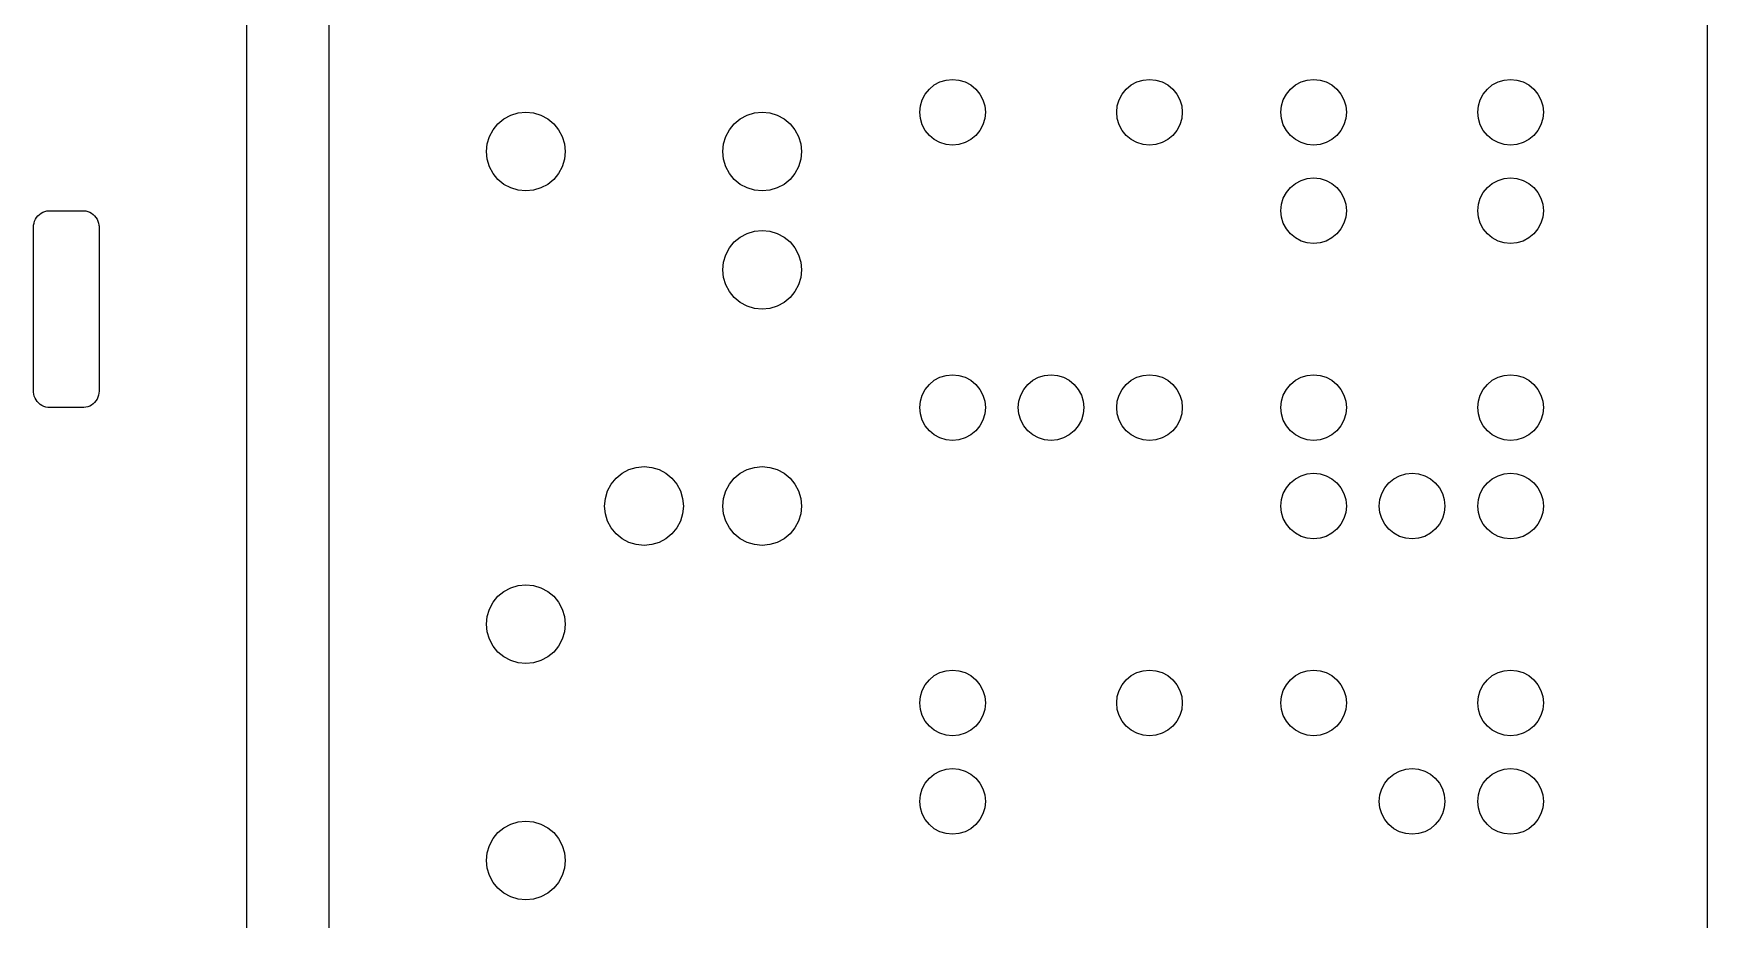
# Model space of a CAD drawing. Header units: metres. Extents: x 10 to 214, y -112 to 112.
# Drawn here: x 163 to 214, y -55.6 to -28.6 of the extents above; entities that cross this region are included whole.
import ezdxf

# ---------------------------------------------------------------- set-up
doc = ezdxf.new("R2010")
doc.units = ezdxf.units.M

msp = doc.modelspace()

# ---------------------------------------------------------------- linework, layer by layer
for p, q in [((169.5, -106), (169.5, 106)), ((172, 106), (172, -106)), ((214, -106), (214, 106)), ((190.444, -30.1685), (190.617, -30.0761)), ((190.617, -30.0761), (190.805, -30.0192)), ((190.805, -30.0192), (191, -30)), ((191, -30), (191.195, -30.0192)), ((191.195, -30.0192), (191.383, -30.0761)), ((191.383, -30.0761), (191.556, -30.1685)), ((196.444, -30.1685), (196.617, -30.0761)), ((196.617, -30.0761), (196.805, -30.0192)), ((196.805, -30.0192), (197, -30)), ((197, -30), (197.195, -30.0192)), ((197.195, -30.0192), (197.383, -30.0761)), ((197.383, -30.0761), (197.556, -30.1685)), ((201.444, -30.1685), (201.617, -30.0761)), ((201.617, -30.0761), (201.805, -30.0192)), ((201.805, -30.0192), (202, -30)), ((202, -30), (202.195, -30.0192)), ((202.195, -30.0192), (202.383, -30.0761)), ((202.383, -30.0761), (202.556, -30.1685)), ((207.444, -30.1685), (207.617, -30.0761)), ((207.617, -30.0761), (207.805, -30.0192)), ((207.805, -30.0192), (208, -30)), ((208, -30), (208.195, -30.0192)), ((208.195, -30.0192), (208.383, -30.0761)), ((208.383, -30.0761), (208.556, -30.1685)), ((190.076, -30.6173), (190.169, -30.4444)), ((190.169, -30.4444), (190.293, -30.2929)), ((190.293, -30.2929), (190.444, -30.1685)), ((191.556, -30.1685), (191.707, -30.2929)), ((191.707, -30.2929), (191.831, -30.4444)), ((191.831, -30.4444), (191.924, -30.6173)), ((196.076, -30.6173), (196.169, -30.4444)), ((196.169, -30.4444), (196.293, -30.2929)), ((196.293, -30.2929), (196.444, -30.1685)), ((197.556, -30.1685), (197.707, -30.2929)), ((197.707, -30.2929), (197.831, -30.4444)), ((197.831, -30.4444), (197.924, -30.6173)), ((201.076, -30.6173), (201.169, -30.4444)), ((201.169, -30.4444), (201.293, -30.2929)), ((201.293, -30.2929), (201.444, -30.1685)), ((202.556, -30.1685), (202.707, -30.2929)), ((202.707, -30.2929), (202.831, -30.4444)), ((202.831, -30.4444), (202.924, -30.6173)), ((207.076, -30.6173), (207.169, -30.4444)), ((207.169, -30.4444), (207.293, -30.2929)), ((207.293, -30.2929), (207.444, -30.1685)), ((208.556, -30.1685), (208.707, -30.2929)), ((208.707, -30.2929), (208.831, -30.4444)), ((208.831, -30.4444), (208.924, -30.6173)), ((177.333, -31.2022), (177.541, -31.0913)), ((177.541, -31.0913), (177.766, -31.0231)), ((177.766, -31.0231), (178, -31)), ((178, -31), (178.234, -31.0231)), ((178.234, -31.0231), (178.459, -31.0913)), ((178.459, -31.0913), (178.667, -31.2022)), ((184.533, -31.2022), (184.741, -31.0913)), ((184.741, -31.0913), (184.966, -31.0231)), ((184.966, -31.0231), (185.2, -31)), ((185.2, -31), (185.434, -31.0231)), ((185.434, -31.0231), (185.659, -31.0913)), ((185.659, -31.0913), (185.867, -31.2022)), ((190, -31), (190.019, -30.8049)), ((190.019, -31.1951), (190, -31)), ((190.019, -30.8049), (190.076, -30.6173)), ((191.924, -30.6173), (191.981, -30.8049)), ((191.981, -30.8049), (192, -31)), ((192, -31), (191.981, -31.1951)), ((196, -31), (196.019, -30.8049)), ((196.019, -31.1951), (196, -31)), ((196.019, -30.8049), (196.076, -30.6173)), ((197.924, -30.6173), (197.981, -30.8049)), ((197.981, -30.8049), (198, -31)), ((198, -31), (197.981, -31.1951)), ((201, -31), (201.019, -30.8049)), ((201.019, -31.1951), (201, -31)), ((201.019, -30.8049), (201.076, -30.6173)), ((202.924, -30.6173), (202.981, -30.8049)), ((202.981, -30.8049), (203, -31)), ((203, -31), (202.981, -31.1951)), ((207, -31), (207.019, -30.8049)), ((207.019, -31.1951), (207, -31)), ((207.019, -30.8049), (207.076, -30.6173)), ((208.924, -30.6173), (208.981, -30.8049)), ((208.981, -30.8049), (209, -31)), ((209, -31), (208.981, -31.1951)), ((176.891, -31.7408), (177.002, -31.5333)), ((177.002, -31.5333), (177.151, -31.3515)), ((177.151, -31.3515), (177.333, -31.2022)), ((178.667, -31.2022), (178.848, -31.3515)), ((178.848, -31.3515), (178.998, -31.5333)), ((178.998, -31.5333), (179.109, -31.7408)), ((184.091, -31.7408), (184.202, -31.5333)), ((184.202, -31.5333), (184.351, -31.3515)), ((184.351, -31.3515), (184.533, -31.2022)), ((185.867, -31.2022), (186.049, -31.3515)), ((186.049, -31.3515), (186.198, -31.5333)), ((186.198, -31.5333), (186.309, -31.7408)), ((190.076, -31.3827), (190.019, -31.1951)), ((190.169, -31.5556), (190.076, -31.3827)), ((190.293, -31.7071), (190.169, -31.5556)), ((191.831, -31.5556), (191.707, -31.7071)), ((191.924, -31.3827), (191.831, -31.5556)), ((191.981, -31.1951), (191.924, -31.3827)), ((196.076, -31.3827), (196.019, -31.1951)), ((196.169, -31.5556), (196.076, -31.3827)), ((196.293, -31.7071), (196.169, -31.5556)), ((197.831, -31.5556), (197.707, -31.7071)), ((197.924, -31.3827), (197.831, -31.5556)), ((197.981, -31.1951), (197.924, -31.3827)), ((201.076, -31.3827), (201.019, -31.1951)), ((201.169, -31.5556), (201.076, -31.3827)), ((201.293, -31.7071), (201.169, -31.5556)), ((202.831, -31.5556), (202.707, -31.7071)), ((202.924, -31.3827), (202.831, -31.5556)), ((202.981, -31.1951), (202.924, -31.3827)), ((207.076, -31.3827), (207.019, -31.1951)), ((207.169, -31.5556), (207.076, -31.3827)), ((207.293, -31.7071), (207.169, -31.5556)), ((208.831, -31.5556), (208.707, -31.7071)), ((208.924, -31.3827), (208.831, -31.5556)), ((208.981, -31.1951), (208.924, -31.3827)), ((176.8, -32.2), (176.823, -31.9659)), ((176.823, -31.9659), (176.891, -31.7408)), ((179.109, -31.7408), (179.177, -31.9659)), ((179.177, -31.9659), (179.2, -32.2)), ((184, -32.2), (184.023, -31.9659)), ((184.023, -31.9659), (184.091, -31.7408)), ((186.309, -31.7408), (186.377, -31.9659)), ((186.377, -31.9659), (186.4, -32.2)), ((190.444, -31.8315), (190.293, -31.7071)), ((190.617, -31.9239), (190.444, -31.8315)), ((190.805, -31.9808), (190.617, -31.9239)), ((191, -32), (190.805, -31.9808)), ((191.195, -31.9808), (191, -32)), ((191.383, -31.9239), (191.195, -31.9808)), ((191.556, -31.8315), (191.383, -31.9239)), ((191.707, -31.7071), (191.556, -31.8315)), ((196.444, -31.8315), (196.293, -31.7071)), ((196.617, -31.9239), (196.444, -31.8315)), ((196.805, -31.9808), (196.617, -31.9239)), ((197, -32), (196.805, -31.9808)), ((197.195, -31.9808), (197, -32)), ((197.383, -31.9239), (197.195, -31.9808)), ((197.556, -31.8315), (197.383, -31.9239)), ((197.707, -31.7071), (197.556, -31.8315)), ((201.444, -31.8315), (201.293, -31.7071)), ((201.617, -31.9239), (201.444, -31.8315)), ((201.805, -31.9808), (201.617, -31.9239)), ((202, -32), (201.805, -31.9808)), ((202.195, -31.9808), (202, -32)), ((202.383, -31.9239), (202.195, -31.9808)), ((202.556, -31.8315), (202.383, -31.9239)), ((202.707, -31.7071), (202.556, -31.8315)), ((207.444, -31.8315), (207.293, -31.7071)), ((207.617, -31.9239), (207.444, -31.8315)), ((207.805, -31.9808), (207.617, -31.9239)), ((208, -32), (207.805, -31.9808)), ((208.195, -31.9808), (208, -32)), ((208.383, -31.9239), (208.195, -31.9808)), ((208.556, -31.8315), (208.383, -31.9239)), ((208.707, -31.7071), (208.556, -31.8315)), ((176.823, -32.4341), (176.8, -32.2)), ((176.891, -32.6592), (176.823, -32.4341)), ((179.177, -32.4341), (179.109, -32.6592)), ((179.2, -32.2), (179.177, -32.4341)), ((184.023, -32.4341), (184, -32.2)), ((184.091, -32.6592), (184.023, -32.4341)), ((186.377, -32.4341), (186.309, -32.6592)), ((186.4, -32.2), (186.377, -32.4341)), ((177.002, -32.8667), (176.891, -32.6592)), ((177.151, -33.0485), (177.002, -32.8667)), ((177.333, -33.1978), (177.151, -33.0485)), ((178.848, -33.0485), (178.667, -33.1978)), ((178.998, -32.8667), (178.848, -33.0485)), ((179.109, -32.6592), (178.998, -32.8667)), ((184.202, -32.8667), (184.091, -32.6592)), ((184.351, -33.0485), (184.202, -32.8667)), ((184.533, -33.1978), (184.351, -33.0485)), ((186.049, -33.0485), (185.867, -33.1978)), ((186.198, -32.8667), (186.049, -33.0485)), ((186.309, -32.6592), (186.198, -32.8667)), ((201.444, -33.1685), (201.617, -33.0761)), ((201.617, -33.0761), (201.805, -33.0192)), ((201.805, -33.0192), (202, -33)), ((202, -33), (202.195, -33.0192)), ((202.195, -33.0192), (202.383, -33.0761)), ((202.383, -33.0761), (202.556, -33.1685)), ((207.444, -33.1685), (207.617, -33.0761)), ((207.617, -33.0761), (207.805, -33.0192)), ((207.805, -33.0192), (208, -33)), ((208, -33), (208.195, -33.0192)), ((208.195, -33.0192), (208.383, -33.0761)), ((208.383, -33.0761), (208.556, -33.1685)), ((177.541, -33.3086), (177.333, -33.1978)), ((177.766, -33.3769), (177.541, -33.3086)), ((178, -33.4), (177.766, -33.3769)), ((178.234, -33.3769), (178, -33.4)), ((178.459, -33.3086), (178.234, -33.3769)), ((178.667, -33.1978), (178.459, -33.3086)), ((184.741, -33.3086), (184.533, -33.1978)), ((184.966, -33.3769), (184.741, -33.3086)), ((185.2, -33.4), (184.966, -33.3769)), ((185.434, -33.3769), (185.2, -33.4)), ((185.659, -33.3086), (185.434, -33.3769)), ((185.867, -33.1978), (185.659, -33.3086)), ((201.019, -33.8049), (201.076, -33.6173)), ((201.076, -33.6173), (201.169, -33.4444)), ((201.169, -33.4444), (201.293, -33.2929)), ((201.293, -33.2929), (201.444, -33.1685)), ((202.556, -33.1685), (202.707, -33.2929)), ((202.707, -33.2929), (202.831, -33.4444)), ((202.831, -33.4444), (202.924, -33.6173)), ((202.924, -33.6173), (202.981, -33.8049)), ((207.019, -33.8049), (207.076, -33.6173)), ((207.076, -33.6173), (207.169, -33.4444)), ((207.169, -33.4444), (207.293, -33.2929)), ((207.293, -33.2929), (207.444, -33.1685)), ((208.556, -33.1685), (208.707, -33.2929)), ((208.707, -33.2929), (208.831, -33.4444)), ((208.831, -33.4444), (208.924, -33.6173)), ((208.924, -33.6173), (208.981, -33.8049)), ((163.096, -34.2061), (163.136, -34.1577)), ((163.136, -34.1577), (163.181, -34.1147)), ((163.181, -34.1147), (163.232, -34.0779)), ((163.232, -34.0779), (163.287, -34.0476)), ((163.287, -34.0476), (163.346, -34.0245)), ((163.346, -34.0245), (163.406, -34.0089)), ((163.406, -34.0089), (163.469, -34.001)), ((163.469, -34.001), (164.531, -34.001)), ((164.531, -34.001), (164.594, -34.0089)), ((164.594, -34.0089), (164.654, -34.0245)), ((164.654, -34.0245), (164.713, -34.0476)), ((164.713, -34.0476), (164.768, -34.0779)), ((164.768, -34.0779), (164.819, -34.1147)), ((164.819, -34.1147), (164.864, -34.1577)), ((164.864, -34.1577), (164.904, -34.2061)), ((201, -34), (201.019, -33.8049)), ((201.019, -34.1951), (201, -34)), ((202.981, -33.8049), (203, -34)), ((203, -34), (202.981, -34.1951)), ((207, -34), (207.019, -33.8049)), ((207.019, -34.1951), (207, -34)), ((208.981, -33.8049), (209, -34)), ((209, -34), (208.981, -34.1951)), ((163, -34.5), (163.004, -34.4373)), ((163.001, -39.5314), (163, -34.5)), ((163.004, -34.4373), (163.016, -34.3757)), ((163.016, -34.3757), (163.035, -34.3159)), ((163.035, -34.3159), (163.062, -34.2591)), ((163.062, -34.2591), (163.096, -34.2061)), ((164.904, -34.2061), (164.938, -34.2591)), ((164.938, -34.2591), (164.965, -34.3159)), ((164.965, -34.3159), (164.984, -34.3757)), ((164.984, -34.3757), (164.996, -34.4373)), ((164.996, -34.4373), (164.999, -34.4686)), ((164.999, -34.4686), (165, -39.5)), ((184.741, -34.6913), (184.966, -34.623)), ((184.966, -34.623), (185.2, -34.6)), ((185.2, -34.6), (185.434, -34.623)), ((185.434, -34.623), (185.659, -34.6913)), ((201.076, -34.3827), (201.019, -34.1951)), ((201.169, -34.5556), (201.076, -34.3827)), ((201.293, -34.7071), (201.169, -34.5556)), ((202.831, -34.5556), (202.707, -34.7071)), ((202.924, -34.3827), (202.831, -34.5556)), ((202.981, -34.1951), (202.924, -34.3827)), ((207.076, -34.3827), (207.019, -34.1951)), ((207.169, -34.5556), (207.076, -34.3827)), ((207.293, -34.7071), (207.169, -34.5556)), ((208.831, -34.5556), (208.707, -34.7071)), ((208.924, -34.3827), (208.831, -34.5556)), ((208.981, -34.1951), (208.924, -34.3827)), ((184.091, -35.3408), (184.202, -35.1333)), ((184.202, -35.1333), (184.351, -34.9515)), ((184.351, -34.9515), (184.533, -34.8022)), ((184.533, -34.8022), (184.741, -34.6913)), ((185.659, -34.6913), (185.867, -34.8022)), ((185.867, -34.8022), (186.049, -34.9515)), ((186.049, -34.9515), (186.198, -35.1333)), ((186.198, -35.1333), (186.309, -35.3408)), ((201.444, -34.8315), (201.293, -34.7071)), ((201.617, -34.9239), (201.444, -34.8315)), ((201.805, -34.9808), (201.617, -34.9239)), ((202, -35), (201.805, -34.9808)), ((202.195, -34.9808), (202, -35)), ((202.383, -34.9239), (202.195, -34.9808)), ((202.556, -34.8315), (202.383, -34.9239)), ((202.707, -34.7071), (202.556, -34.8315)), ((207.444, -34.8315), (207.293, -34.7071)), ((207.617, -34.9239), (207.444, -34.8315)), ((207.805, -34.9808), (207.617, -34.9239)), ((208, -35), (207.805, -34.9808)), ((208.195, -34.9808), (208, -35)), ((208.383, -34.9239), (208.195, -34.9808)), ((208.556, -34.8315), (208.383, -34.9239)), ((208.707, -34.7071), (208.556, -34.8315)), ((184, -35.8), (184.023, -35.5659)), ((184.023, -35.5659), (184.091, -35.3408)), ((186.309, -35.3408), (186.377, -35.5659)), ((186.377, -35.5659), (186.4, -35.8)), ((184.023, -36.0341), (184, -35.8)), ((184.091, -36.2592), (184.023, -36.0341)), ((186.377, -36.0341), (186.309, -36.2592)), ((186.4, -35.8), (186.377, -36.0341)), ((184.202, -36.4667), (184.091, -36.2592)), ((184.351, -36.6485), (184.202, -36.4667)), ((184.533, -36.7978), (184.351, -36.6485)), ((186.049, -36.6485), (185.867, -36.7978)), ((186.198, -36.4667), (186.049, -36.6485)), ((186.309, -36.2592), (186.198, -36.4667)), ((184.741, -36.9086), (184.533, -36.7978)), ((184.966, -36.9769), (184.741, -36.9086)), ((185.2, -37), (184.966, -36.9769)), ((185.434, -36.9769), (185.2, -37)), ((185.659, -36.9086), (185.434, -36.9769)), ((185.867, -36.7978), (185.659, -36.9086)), ((190.293, -39.2929), (190.444, -39.1685)), ((190.444, -39.1685), (190.617, -39.0761)), ((190.617, -39.0761), (190.805, -39.0192)), ((190.805, -39.0192), (191, -39)), ((191, -39), (191.195, -39.0192)), ((191.195, -39.0192), (191.383, -39.0761)), ((191.383, -39.0761), (191.556, -39.1685)), ((191.556, -39.1685), (191.707, -39.2929)), ((193.293, -39.2929), (193.444, -39.1685)), ((193.444, -39.1685), (193.617, -39.0761)), ((193.617, -39.0761), (193.805, -39.0192)), ((193.805, -39.0192), (194, -39)), ((194, -39), (194.195, -39.0192)), ((194.195, -39.0192), (194.383, -39.0761)), ((194.383, -39.0761), (194.556, -39.1685)), ((194.556, -39.1685), (194.707, -39.2929)), ((196.293, -39.2929), (196.444, -39.1685)), ((196.444, -39.1685), (196.617, -39.0761)), ((196.617, -39.0761), (196.805, -39.0192)), ((196.805, -39.0192), (197, -39)), ((197, -39), (197.195, -39.0192)), ((197.195, -39.0192), (197.383, -39.0761)), ((197.383, -39.0761), (197.556, -39.1685)), ((197.556, -39.1685), (197.707, -39.2929)), ((201.293, -39.2929), (201.444, -39.1685)), ((201.444, -39.1685), (201.617, -39.0761)), ((201.617, -39.0761), (201.805, -39.0192)), ((201.805, -39.0192), (202, -39)), ((202, -39), (202.195, -39.0192)), ((202.195, -39.0192), (202.383, -39.0761)), ((202.383, -39.0761), (202.556, -39.1685)), ((202.556, -39.1685), (202.707, -39.2929)), ((207.293, -39.2929), (207.444, -39.1685)), ((207.444, -39.1685), (207.617, -39.0761)), ((207.617, -39.0761), (207.805, -39.0192)), ((207.805, -39.0192), (208, -39)), ((208, -39), (208.195, -39.0192)), ((208.195, -39.0192), (208.383, -39.0761)), ((208.383, -39.0761), (208.556, -39.1685)), ((208.556, -39.1685), (208.707, -39.2929)), ((163.009, -39.5937), (163.001, -39.5314)), ((163.024, -39.6545), (163.009, -39.5937)), ((163.048, -39.7129), (163.024, -39.6545)), ((163.078, -39.7679), (163.048, -39.7129)), ((163.115, -39.8187), (163.078, -39.7679)), ((164.938, -39.7409), (164.904, -39.7939)), ((164.965, -39.6841), (164.938, -39.7409)), ((164.984, -39.6243), (164.965, -39.6841)), ((164.996, -39.5627), (164.984, -39.6243)), ((165, -39.5), (164.996, -39.5627)), ((190.019, -39.8049), (190.076, -39.6173)), ((190.076, -39.6173), (190.169, -39.4444)), ((190.169, -39.4444), (190.293, -39.2929)), ((191.707, -39.2929), (191.831, -39.4444)), ((191.831, -39.4444), (191.924, -39.6173)), ((191.924, -39.6173), (191.981, -39.8049)), ((193.019, -39.8049), (193.076, -39.6173)), ((193.076, -39.6173), (193.169, -39.4444)), ((193.169, -39.4444), (193.293, -39.2929)), ((194.707, -39.2929), (194.831, -39.4444)), ((194.831, -39.4444), (194.924, -39.6173)), ((194.924, -39.6173), (194.981, -39.8049)), ((196.019, -39.8049), (196.076, -39.6173)), ((196.076, -39.6173), (196.169, -39.4444)), ((196.169, -39.4444), (196.293, -39.2929)), ((197.707, -39.2929), (197.831, -39.4444)), ((197.831, -39.4444), (197.924, -39.6173)), ((197.924, -39.6173), (197.981, -39.8049)), ((201.019, -39.8049), (201.076, -39.6173)), ((201.076, -39.6173), (201.169, -39.4444)), ((201.169, -39.4444), (201.293, -39.2929)), ((202.707, -39.2929), (202.831, -39.4444)), ((202.831, -39.4444), (202.924, -39.6173)), ((202.924, -39.6173), (202.981, -39.8049)), ((207.019, -39.8049), (207.076, -39.6173)), ((207.076, -39.6173), (207.169, -39.4444)), ((207.169, -39.4444), (207.293, -39.2929)), ((208.707, -39.2929), (208.831, -39.4444)), ((208.831, -39.4444), (208.924, -39.6173)), ((208.924, -39.6173), (208.981, -39.8049)), ((163.158, -39.8645), (163.115, -39.8187)), ((163.206, -39.9045), (163.158, -39.8645)), ((163.259, -39.9381), (163.206, -39.9045)), ((163.316, -39.9649), (163.259, -39.9381)), ((163.376, -39.9843), (163.316, -39.9649)), ((163.437, -39.996), (163.376, -39.9843)), ((163.5, -40), (163.437, -39.996)), ((164.531, -39.999), (163.5, -40)), ((164.594, -39.9911), (164.531, -39.999)), ((164.654, -39.9755), (164.594, -39.9911)), ((164.713, -39.9524), (164.654, -39.9755)), ((164.768, -39.9221), (164.713, -39.9524)), ((164.819, -39.8853), (164.768, -39.9221)), ((164.864, -39.8423), (164.819, -39.8853)), ((164.904, -39.7939), (164.864, -39.8423)), ((190, -40), (190.019, -39.8049)), ((190.019, -40.1951), (190, -40)), ((190.076, -40.3827), (190.019, -40.1951)), ((191.981, -40.1951), (191.924, -40.3827)), ((191.981, -39.8049), (192, -40)), ((192, -40), (191.981, -40.1951)), ((193, -40), (193.019, -39.8049)), ((193.019, -40.1951), (193, -40)), ((193.076, -40.3827), (193.019, -40.1951)), ((194.981, -40.1951), (194.924, -40.3827)), ((194.981, -39.8049), (195, -40)), ((195, -40), (194.981, -40.1951)), ((196, -40), (196.019, -39.8049)), ((196.019, -40.1951), (196, -40)), ((196.076, -40.3827), (196.019, -40.1951)), ((197.981, -40.1951), (197.924, -40.3827)), ((197.981, -39.8049), (198, -40)), ((198, -40), (197.981, -40.1951)), ((201, -40), (201.019, -39.8049)), ((201.019, -40.1951), (201, -40)), ((201.076, -40.3827), (201.019, -40.1951)), ((202.981, -40.1951), (202.924, -40.3827)), ((202.981, -39.8049), (203, -40)), ((203, -40), (202.981, -40.1951)), ((207, -40), (207.019, -39.8049)), ((207.019, -40.1951), (207, -40)), ((207.076, -40.3827), (207.019, -40.1951)), ((208.981, -40.1951), (208.924, -40.3827)), ((208.981, -39.8049), (209, -40)), ((209, -40), (208.981, -40.1951)), ((190.169, -40.5556), (190.076, -40.3827)), ((190.293, -40.7071), (190.169, -40.5556)), ((190.444, -40.8315), (190.293, -40.7071)), ((191.707, -40.7071), (191.556, -40.8315)), ((191.831, -40.5556), (191.707, -40.7071)), ((191.924, -40.3827), (191.831, -40.5556)), ((193.169, -40.5556), (193.076, -40.3827)), ((193.293, -40.7071), (193.169, -40.5556)), ((193.444, -40.8315), (193.293, -40.7071)), ((194.707, -40.7071), (194.556, -40.8315)), ((194.831, -40.5556), (194.707, -40.7071)), ((194.924, -40.3827), (194.831, -40.5556)), ((196.169, -40.5556), (196.076, -40.3827)), ((196.293, -40.7071), (196.169, -40.5556)), ((196.444, -40.8315), (196.293, -40.7071)), ((197.707, -40.7071), (197.556, -40.8315)), ((197.831, -40.5556), (197.707, -40.7071)), ((197.924, -40.3827), (197.831, -40.5556)), ((201.169, -40.5556), (201.076, -40.3827)), ((201.293, -40.7071), (201.169, -40.5556)), ((201.444, -40.8315), (201.293, -40.7071)), ((202.707, -40.7071), (202.556, -40.8315)), ((202.831, -40.5556), (202.707, -40.7071)), ((202.924, -40.3827), (202.831, -40.5556)), ((207.169, -40.5556), (207.076, -40.3827)), ((207.293, -40.7071), (207.169, -40.5556)), ((207.444, -40.8315), (207.293, -40.7071)), ((208.707, -40.7071), (208.556, -40.8315)), ((208.831, -40.5556), (208.707, -40.7071)), ((208.924, -40.3827), (208.831, -40.5556)), ((190.617, -40.9239), (190.444, -40.8315)), ((190.805, -40.9808), (190.617, -40.9239)), ((191, -41), (190.805, -40.9808)), ((191.195, -40.9808), (191, -41)), ((191.383, -40.9239), (191.195, -40.9808)), ((191.556, -40.8315), (191.383, -40.9239)), ((193.617, -40.9239), (193.444, -40.8315)), ((193.805, -40.9808), (193.617, -40.9239)), ((194, -41), (193.805, -40.9808)), ((194.195, -40.9808), (194, -41)), ((194.383, -40.9239), (194.195, -40.9808)), ((194.556, -40.8315), (194.383, -40.9239)), ((196.617, -40.9239), (196.444, -40.8315)), ((196.805, -40.9808), (196.617, -40.9239)), ((197, -41), (196.805, -40.9808)), ((197.195, -40.9808), (197, -41)), ((197.383, -40.9239), (197.195, -40.9808)), ((197.556, -40.8315), (197.383, -40.9239)), ((201.617, -40.9239), (201.444, -40.8315)), ((201.805, -40.9808), (201.617, -40.9239)), ((202, -41), (201.805, -40.9808)), ((202.195, -40.9808), (202, -41)), ((202.383, -40.9239), (202.195, -40.9808)), ((202.556, -40.8315), (202.383, -40.9239)), ((207.617, -40.9239), (207.444, -40.8315)), ((207.805, -40.9808), (207.617, -40.9239)), ((208, -41), (207.805, -40.9808)), ((208.195, -40.9808), (208, -41)), ((208.383, -40.9239), (208.195, -40.9808)), ((208.556, -40.8315), (208.383, -40.9239)), ((181.366, -41.8231), (181.6, -41.8)), ((181.6, -41.8), (181.834, -41.8231)), ((184.966, -41.8231), (185.2, -41.8)), ((185.2, -41.8), (185.434, -41.8231)), ((180.602, -42.3333), (180.751, -42.1515)), ((180.751, -42.1515), (180.933, -42.0022)), ((180.933, -42.0022), (181.141, -41.8913)), ((181.141, -41.8913), (181.366, -41.8231)), ((181.834, -41.8231), (182.059, -41.8913)), ((182.059, -41.8913), (182.267, -42.0022)), ((182.267, -42.0022), (182.449, -42.1515)), ((182.449, -42.1515), (182.598, -42.3333)), ((184.202, -42.3333), (184.351, -42.1515)), ((184.351, -42.1515), (184.533, -42.0022)), ((184.533, -42.0022), (184.741, -41.8913)), ((184.741, -41.8913), (184.966, -41.8231)), ((185.434, -41.8231), (185.659, -41.8913)), ((185.659, -41.8913), (185.867, -42.0022)), ((185.867, -42.0022), (186.049, -42.1515)), ((186.049, -42.1515), (186.198, -42.3333)), ((201.169, -42.4444), (201.293, -42.2929)), ((201.293, -42.2929), (201.444, -42.1685)), ((201.444, -42.1685), (201.617, -42.0761)), ((201.617, -42.0761), (201.805, -42.0192)), ((201.805, -42.0192), (202, -42)), ((202, -42), (202.195, -42.0192)), ((202.195, -42.0192), (202.383, -42.0761)), ((202.383, -42.0761), (202.556, -42.1685)), ((202.556, -42.1685), (202.707, -42.2929)), ((202.707, -42.2929), (202.831, -42.4444)), ((204.169, -42.4444), (204.293, -42.2929)), ((204.293, -42.2929), (204.444, -42.1685)), ((204.444, -42.1685), (204.617, -42.0761)), ((204.617, -42.0761), (204.805, -42.0192)), ((204.805, -42.0192), (205, -42)), ((205, -42), (205.195, -42.0192)), ((205.195, -42.0192), (205.383, -42.0761)), ((205.383, -42.0761), (205.556, -42.1685)), ((205.556, -42.1685), (205.707, -42.2929)), ((205.707, -42.2929), (205.831, -42.4444)), ((207.169, -42.4444), (207.293, -42.2929)), ((207.293, -42.2929), (207.444, -42.1685)), ((207.444, -42.1685), (207.617, -42.0761)), ((207.617, -42.0761), (207.805, -42.0192)), ((207.805, -42.0192), (208, -42)), ((208, -42), (208.195, -42.0192)), ((208.195, -42.0192), (208.383, -42.0761)), ((208.383, -42.0761), (208.556, -42.1685)), ((208.556, -42.1685), (208.707, -42.2929)), ((208.707, -42.2929), (208.831, -42.4444)), ((180.4, -43), (180.423, -42.7659)), ((180.423, -42.7659), (180.491, -42.5408)), ((180.491, -42.5408), (180.602, -42.3333)), ((182.598, -42.3333), (182.709, -42.5408)), ((182.709, -42.5408), (182.777, -42.7659)), ((182.777, -42.7659), (182.8, -43)), ((184, -43), (184.023, -42.7659)), ((184.023, -42.7659), (184.091, -42.5408)), ((184.091, -42.5408), (184.202, -42.3333)), ((186.198, -42.3333), (186.309, -42.5408)), ((186.309, -42.5408), (186.377, -42.7659)), ((186.377, -42.7659), (186.4, -43)), ((201, -43), (201.019, -42.8049)), ((201.019, -42.8049), (201.076, -42.6173)), ((201.076, -42.6173), (201.169, -42.4444)), ((202.831, -42.4444), (202.924, -42.6173)), ((202.924, -42.6173), (202.981, -42.8049)), ((202.981, -42.8049), (203, -43)), ((204, -43), (204.019, -42.8049)), ((204.019, -42.8049), (204.076, -42.6173)), ((204.076, -42.6173), (204.169, -42.4444)), ((205.831, -42.4444), (205.924, -42.6173)), ((205.924, -42.6173), (205.981, -42.8049)), ((205.981, -42.8049), (206, -43)), ((207, -43), (207.019, -42.8049)), ((207.019, -42.8049), (207.076, -42.6173)), ((207.076, -42.6173), (207.169, -42.4444)), ((208.831, -42.4444), (208.924, -42.6173)), ((208.924, -42.6173), (208.981, -42.8049)), ((208.981, -42.8049), (209, -43)), ((180.423, -43.2341), (180.4, -43)), ((180.491, -43.4592), (180.423, -43.2341)), ((182.777, -43.2341), (182.709, -43.4592)), ((182.8, -43), (182.777, -43.2341)), ((184.023, -43.2341), (184, -43)), ((184.091, -43.4592), (184.023, -43.2341)), ((186.377, -43.2341), (186.309, -43.4592)), ((186.4, -43), (186.377, -43.2341)), ((201.019, -43.1951), (201, -43)), ((201.076, -43.3827), (201.019, -43.1951)), ((202.981, -43.1951), (202.924, -43.3827)), ((203, -43), (202.981, -43.1951)), ((204.019, -43.1951), (204, -43)), ((204.076, -43.3827), (204.019, -43.1951)), ((205.981, -43.1951), (205.924, -43.3827)), ((206, -43), (205.981, -43.1951)), ((207.019, -43.1951), (207, -43)), ((207.076, -43.3827), (207.019, -43.1951)), ((208.981, -43.1951), (208.924, -43.3827)), ((209, -43), (208.981, -43.1951)), ((180.602, -43.6667), (180.491, -43.4592)), ((180.751, -43.8485), (180.602, -43.6667)), ((180.933, -43.9978), (180.751, -43.8485)), ((182.449, -43.8485), (182.267, -43.9978)), ((182.598, -43.6667), (182.449, -43.8485)), ((182.709, -43.4592), (182.598, -43.6667)), ((184.202, -43.6667), (184.091, -43.4592)), ((184.351, -43.8485), (184.202, -43.6667)), ((184.533, -43.9978), (184.351, -43.8485)), ((186.049, -43.8485), (185.867, -43.9978)), ((186.198, -43.6667), (186.049, -43.8485)), ((186.309, -43.4592), (186.198, -43.6667)), ((201.169, -43.5556), (201.076, -43.3827)), ((201.293, -43.7071), (201.169, -43.5556)), ((201.444, -43.8315), (201.293, -43.7071)), ((201.617, -43.9239), (201.444, -43.8315)), ((202.556, -43.8315), (202.383, -43.9239)), ((202.707, -43.7071), (202.556, -43.8315)), ((202.831, -43.5556), (202.707, -43.7071)), ((202.924, -43.3827), (202.831, -43.5556)), ((204.169, -43.5556), (204.076, -43.3827)), ((204.293, -43.7071), (204.169, -43.5556)), ((204.444, -43.8315), (204.293, -43.7071)), ((204.617, -43.9239), (204.444, -43.8315)), ((205.556, -43.8315), (205.383, -43.9239)), ((205.707, -43.7071), (205.556, -43.8315)), ((205.831, -43.5556), (205.707, -43.7071)), ((205.924, -43.3827), (205.831, -43.5556)), ((207.169, -43.5556), (207.076, -43.3827)), ((207.293, -43.7071), (207.169, -43.5556)), ((207.444, -43.8315), (207.293, -43.7071)), ((207.617, -43.9239), (207.444, -43.8315)), ((208.556, -43.8315), (208.383, -43.9239)), ((208.707, -43.7071), (208.556, -43.8315)), ((208.831, -43.5556), (208.707, -43.7071)), ((208.924, -43.3827), (208.831, -43.5556)), ((181.141, -44.1086), (180.933, -43.9978)), ((181.366, -44.1769), (181.141, -44.1086)), ((181.6, -44.2), (181.366, -44.1769)), ((181.834, -44.1769), (181.6, -44.2)), ((182.059, -44.1086), (181.834, -44.1769)), ((182.267, -43.9978), (182.059, -44.1086)), ((184.741, -44.1086), (184.533, -43.9978)), ((184.966, -44.1769), (184.741, -44.1086)), ((185.2, -44.2), (184.966, -44.1769)), ((185.434, -44.1769), (185.2, -44.2)), ((185.659, -44.1086), (185.434, -44.1769)), ((185.867, -43.9978), (185.659, -44.1086)), ((201.805, -43.9808), (201.617, -43.9239)), ((202, -44), (201.805, -43.9808)), ((202.195, -43.9808), (202, -44)), ((202.383, -43.9239), (202.195, -43.9808)), ((204.805, -43.9808), (204.617, -43.9239)), ((205, -44), (204.805, -43.9808)), ((205.195, -43.9808), (205, -44)), ((205.383, -43.9239), (205.195, -43.9808)), ((207.805, -43.9808), (207.617, -43.9239)), ((208, -44), (207.805, -43.9808)), ((208.195, -43.9808), (208, -44)), ((208.383, -43.9239), (208.195, -43.9808)), ((177.002, -45.9333), (177.151, -45.7515)), ((177.151, -45.7515), (177.333, -45.6022)), ((177.333, -45.6022), (177.541, -45.4913)), ((177.541, -45.4913), (177.766, -45.423)), ((177.766, -45.423), (178, -45.4)), ((178, -45.4), (178.234, -45.423)), ((178.234, -45.423), (178.459, -45.4913)), ((178.459, -45.4913), (178.667, -45.6022)), ((178.667, -45.6022), (178.848, -45.7515)), ((178.848, -45.7515), (178.998, -45.9333)), ((176.8, -46.6), (176.823, -46.3659)), ((176.823, -46.3659), (176.891, -46.1408)), ((176.891, -46.1408), (177.002, -45.9333)), ((178.998, -45.9333), (179.109, -46.1408)), ((179.109, -46.1408), (179.177, -46.3659)), ((179.177, -46.3659), (179.2, -46.6)), ((176.823, -46.8341), (176.8, -46.6)), ((176.891, -47.0592), (176.823, -46.8341)), ((179.177, -46.8341), (179.109, -47.0592)), ((179.2, -46.6), (179.177, -46.8341)), ((177.002, -47.2667), (176.891, -47.0592)), ((177.151, -47.4485), (177.002, -47.2667)), ((178.998, -47.2667), (178.848, -47.4485)), ((179.109, -47.0592), (178.998, -47.2667)), ((177.333, -47.5977), (177.151, -47.4485)), ((177.541, -47.7086), (177.333, -47.5977)), ((177.766, -47.7769), (177.541, -47.7086)), ((178, -47.8), (177.766, -47.7769)), ((178.234, -47.7769), (178, -47.8)), ((178.459, -47.7086), (178.234, -47.7769)), ((178.667, -47.5977), (178.459, -47.7086)), ((178.848, -47.4485), (178.667, -47.5977)), ((190.076, -48.6173), (190.169, -48.4444)), ((190.169, -48.4444), (190.293, -48.2929)), ((190.293, -48.2929), (190.444, -48.1685)), ((190.444, -48.1685), (190.617, -48.0761)), ((190.617, -48.0761), (190.805, -48.0192)), ((190.805, -48.0192), (191, -48)), ((191, -48), (191.195, -48.0192)), ((191.195, -48.0192), (191.383, -48.0761)), ((191.383, -48.0761), (191.556, -48.1685)), ((191.556, -48.1685), (191.707, -48.2929)), ((191.707, -48.2929), (191.831, -48.4444)), ((191.831, -48.4444), (191.924, -48.6173)), ((196.076, -48.6173), (196.169, -48.4444)), ((196.169, -48.4444), (196.293, -48.2929)), ((196.293, -48.2929), (196.444, -48.1685)), ((196.444, -48.1685), (196.617, -48.0761)), ((196.617, -48.0761), (196.805, -48.0192)), ((196.805, -48.0192), (197, -48)), ((197, -48), (197.195, -48.0192)), ((197.195, -48.0192), (197.383, -48.0761)), ((197.383, -48.0761), (197.556, -48.1685)), ((197.556, -48.1685), (197.707, -48.2929)), ((197.707, -48.2929), (197.831, -48.4444)), ((197.831, -48.4444), (197.924, -48.6173)), ((201.076, -48.6173), (201.169, -48.4444)), ((201.169, -48.4444), (201.293, -48.2929)), ((201.293, -48.2929), (201.444, -48.1685)), ((201.444, -48.1685), (201.617, -48.0761)), ((201.617, -48.0761), (201.805, -48.0192)), ((201.805, -48.0192), (202, -48)), ((202, -48), (202.195, -48.0192)), ((202.195, -48.0192), (202.383, -48.0761)), ((202.383, -48.0761), (202.556, -48.1685)), ((202.556, -48.1685), (202.707, -48.2929)), ((202.707, -48.2929), (202.831, -48.4444)), ((202.831, -48.4444), (202.924, -48.6173)), ((207.076, -48.6173), (207.169, -48.4444)), ((207.169, -48.4444), (207.293, -48.2929)), ((207.293, -48.2929), (207.444, -48.1685)), ((207.444, -48.1685), (207.617, -48.0761)), ((207.617, -48.0761), (207.805, -48.0192)), ((207.805, -48.0192), (208, -48)), ((208, -48), (208.195, -48.0192)), ((208.195, -48.0192), (208.383, -48.0761)), ((208.383, -48.0761), (208.556, -48.1685)), ((208.556, -48.1685), (208.707, -48.2929)), ((208.707, -48.2929), (208.831, -48.4444)), ((208.831, -48.4444), (208.924, -48.6173)), ((190, -49), (190.019, -48.8049)), ((190.019, -48.8049), (190.076, -48.6173)), ((191.924, -48.6173), (191.981, -48.8049)), ((191.981, -48.8049), (192, -49)), ((196, -49), (196.019, -48.8049)), ((196.019, -48.8049), (196.076, -48.6173)), ((197.924, -48.6173), (197.981, -48.8049)), ((197.981, -48.8049), (198, -49)), ((201, -49), (201.019, -48.8049)), ((201.019, -48.8049), (201.076, -48.6173)), ((202.924, -48.6173), (202.981, -48.8049)), ((202.981, -48.8049), (203, -49)), ((207, -49), (207.019, -48.8049)), ((207.019, -48.8049), (207.076, -48.6173)), ((208.924, -48.6173), (208.981, -48.8049)), ((208.981, -48.8049), (209, -49)), ((190.019, -49.1951), (190, -49)), ((190.076, -49.3827), (190.019, -49.1951)), ((190.169, -49.5556), (190.076, -49.3827)), ((191.924, -49.3827), (191.831, -49.5556)), ((191.981, -49.1951), (191.924, -49.3827)), ((192, -49), (191.981, -49.1951)), ((196.019, -49.1951), (196, -49)), ((196.076, -49.3827), (196.019, -49.1951)), ((196.169, -49.5556), (196.076, -49.3827)), ((197.924, -49.3827), (197.831, -49.5556)), ((197.981, -49.1951), (197.924, -49.3827)), ((198, -49), (197.981, -49.1951)), ((201.019, -49.1951), (201, -49)), ((201.076, -49.3827), (201.019, -49.1951)), ((201.169, -49.5556), (201.076, -49.3827)), ((202.924, -49.3827), (202.831, -49.5556)), ((202.981, -49.1951), (202.924, -49.3827)), ((203, -49), (202.981, -49.1951)), ((207.019, -49.1951), (207, -49)), ((207.076, -49.3827), (207.019, -49.1951)), ((207.169, -49.5556), (207.076, -49.3827)), ((208.924, -49.3827), (208.831, -49.5556)), ((208.981, -49.1951), (208.924, -49.3827)), ((209, -49), (208.981, -49.1951)), ((190.293, -49.7071), (190.169, -49.5556)), ((190.444, -49.8315), (190.293, -49.7071)), ((190.617, -49.9239), (190.444, -49.8315)), ((190.805, -49.9808), (190.617, -49.9239)), ((191.383, -49.9239), (191.195, -49.9808)), ((191.556, -49.8315), (191.383, -49.9239)), ((191.707, -49.7071), (191.556, -49.8315)), ((191.831, -49.5556), (191.707, -49.7071)), ((196.293, -49.7071), (196.169, -49.5556)), ((196.444, -49.8315), (196.293, -49.7071)), ((196.617, -49.9239), (196.444, -49.8315)), ((196.805, -49.9808), (196.617, -49.9239)), ((197.383, -49.9239), (197.195, -49.9808)), ((197.556, -49.8315), (197.383, -49.9239)), ((197.707, -49.7071), (197.556, -49.8315)), ((197.831, -49.5556), (197.707, -49.7071)), ((201.293, -49.7071), (201.169, -49.5556)), ((201.444, -49.8315), (201.293, -49.7071)), ((201.617, -49.9239), (201.444, -49.8315)), ((201.805, -49.9808), (201.617, -49.9239)), ((202.383, -49.9239), (202.195, -49.9808)), ((202.556, -49.8315), (202.383, -49.9239)), ((202.707, -49.7071), (202.556, -49.8315)), ((202.831, -49.5556), (202.707, -49.7071)), ((207.293, -49.7071), (207.169, -49.5556)), ((207.444, -49.8315), (207.293, -49.7071)), ((207.617, -49.9239), (207.444, -49.8315)), ((207.805, -49.9808), (207.617, -49.9239)), ((208.383, -49.9239), (208.195, -49.9808)), ((208.556, -49.8315), (208.383, -49.9239)), ((208.707, -49.7071), (208.556, -49.8315)), ((208.831, -49.5556), (208.707, -49.7071)), ((191, -50), (190.805, -49.9808)), ((191.195, -49.9808), (191, -50)), ((197, -50), (196.805, -49.9808)), ((197.195, -49.9808), (197, -50)), ((202, -50), (201.805, -49.9808)), ((202.195, -49.9808), (202, -50)), ((208, -50), (207.805, -49.9808)), ((208.195, -49.9808), (208, -50)), ((190.805, -51.0192), (191, -51)), ((191, -51), (191.195, -51.0192)), ((204.805, -51.0192), (205, -51)), ((205, -51), (205.195, -51.0192)), ((207.805, -51.0192), (208, -51)), ((208, -51), (208.195, -51.0192)), ((190.076, -51.6173), (190.169, -51.4444)), ((190.169, -51.4444), (190.293, -51.2929)), ((190.293, -51.2929), (190.444, -51.1685)), ((190.444, -51.1685), (190.617, -51.0761)), ((190.617, -51.0761), (190.805, -51.0192)), ((191.195, -51.0192), (191.383, -51.0761)), ((191.383, -51.0761), (191.556, -51.1685)), ((191.556, -51.1685), (191.707, -51.2929)), ((191.707, -51.2929), (191.831, -51.4444)), ((191.831, -51.4444), (191.924, -51.6173)), ((204.076, -51.6173), (204.169, -51.4444)), ((204.169, -51.4444), (204.293, -51.2929)), ((204.293, -51.2929), (204.444, -51.1685)), ((204.444, -51.1685), (204.617, -51.0761)), ((204.617, -51.0761), (204.805, -51.0192)), ((205.195, -51.0192), (205.383, -51.0761)), ((205.383, -51.0761), (205.556, -51.1685)), ((205.556, -51.1685), (205.707, -51.2929)), ((205.707, -51.2929), (205.831, -51.4444)), ((205.831, -51.4444), (205.924, -51.6173)), ((207.076, -51.6173), (207.169, -51.4444)), ((207.169, -51.4444), (207.293, -51.2929)), ((207.293, -51.2929), (207.444, -51.1685)), ((207.444, -51.1685), (207.617, -51.0761)), ((207.617, -51.0761), (207.805, -51.0192)), ((208.195, -51.0192), (208.383, -51.0761)), ((208.383, -51.0761), (208.556, -51.1685)), ((208.556, -51.1685), (208.707, -51.2929)), ((208.707, -51.2929), (208.831, -51.4444)), ((208.831, -51.4444), (208.924, -51.6173)), ((190, -52), (190.019, -51.8049)), ((190.019, -52.1951), (190, -52)), ((190.019, -51.8049), (190.076, -51.6173)), ((191.924, -51.6173), (191.981, -51.8049)), ((191.981, -51.8049), (192, -52)), ((192, -52), (191.981, -52.1951)), ((204, -52), (204.019, -51.8049)), ((204.019, -52.1951), (204, -52)), ((204.019, -51.8049), (204.076, -51.6173)), ((205.924, -51.6173), (205.981, -51.8049)), ((205.981, -51.8049), (206, -52)), ((206, -52), (205.981, -52.1951)), ((207, -52), (207.019, -51.8049)), ((207.019, -52.1951), (207, -52)), ((207.019, -51.8049), (207.076, -51.6173)), ((208.924, -51.6173), (208.981, -51.8049)), ((208.981, -51.8049), (209, -52)), ((209, -52), (208.981, -52.1951)), ((190.076, -52.3827), (190.019, -52.1951)), ((190.169, -52.5556), (190.076, -52.3827)), ((191.924, -52.3827), (191.831, -52.5556)), ((191.981, -52.1951), (191.924, -52.3827)), ((204.076, -52.3827), (204.019, -52.1951)), ((204.169, -52.5556), (204.076, -52.3827)), ((205.924, -52.3827), (205.831, -52.5556)), ((205.981, -52.1951), (205.924, -52.3827)), ((207.076, -52.3827), (207.019, -52.1951)), ((207.169, -52.5556), (207.076, -52.3827)), ((208.924, -52.3827), (208.831, -52.5556)), ((208.981, -52.1951), (208.924, -52.3827)), ((177.002, -53.1333), (177.151, -52.9515)), ((177.151, -52.9515), (177.333, -52.8022)), ((177.333, -52.8022), (177.541, -52.6913)), ((177.541, -52.6913), (177.766, -52.6231)), ((177.766, -52.6231), (178, -52.6)), ((178, -52.6), (178.234, -52.6231)), ((178.234, -52.6231), (178.459, -52.6913)), ((178.459, -52.6913), (178.667, -52.8022)), ((178.667, -52.8022), (178.848, -52.9515)), ((178.848, -52.9515), (178.998, -53.1333)), ((190.293, -52.7071), (190.169, -52.5556)), ((190.444, -52.8315), (190.293, -52.7071)), ((190.617, -52.9239), (190.444, -52.8315)), ((190.805, -52.9808), (190.617, -52.9239)), ((191, -53), (190.805, -52.9808)), ((191.195, -52.9808), (191, -53)), ((191.383, -52.9239), (191.195, -52.9808)), ((191.556, -52.8315), (191.383, -52.9239)), ((191.707, -52.7071), (191.556, -52.8315)), ((191.831, -52.5556), (191.707, -52.7071)), ((204.293, -52.7071), (204.169, -52.5556)), ((204.444, -52.8315), (204.293, -52.7071)), ((204.617, -52.9239), (204.444, -52.8315)), ((204.805, -52.9808), (204.617, -52.9239)), ((205, -53), (204.805, -52.9808)), ((205.195, -52.9808), (205, -53)), ((205.383, -52.9239), (205.195, -52.9808)), ((205.556, -52.8315), (205.383, -52.9239)), ((205.707, -52.7071), (205.556, -52.8315)), ((205.831, -52.5556), (205.707, -52.7071)), ((207.293, -52.7071), (207.169, -52.5556)), ((207.444, -52.8315), (207.293, -52.7071)), ((207.617, -52.9239), (207.444, -52.8315)), ((207.805, -52.9808), (207.617, -52.9239)), ((208, -53), (207.805, -52.9808)), ((208.195, -52.9808), (208, -53)), ((208.383, -52.9239), (208.195, -52.9808)), ((208.556, -52.8315), (208.383, -52.9239)), ((208.707, -52.7071), (208.556, -52.8315)), ((208.831, -52.5556), (208.707, -52.7071)), ((176.823, -53.5659), (176.891, -53.3408)), ((176.891, -53.3408), (177.002, -53.1333)), ((178.998, -53.1333), (179.109, -53.3408)), ((179.109, -53.3408), (179.177, -53.5659)), ((176.8, -53.8), (176.823, -53.5659)), ((176.823, -54.0341), (176.8, -53.8)), ((176.891, -54.2592), (176.823, -54.0341)), ((179.177, -54.0341), (179.109, -54.2592)), ((179.177, -53.5659), (179.2, -53.8)), ((179.2, -53.8), (179.177, -54.0341)), ((177.002, -54.4667), (176.891, -54.2592)), ((177.151, -54.6485), (177.002, -54.4667)), ((178.998, -54.4667), (178.848, -54.6485)), ((179.109, -54.2592), (178.998, -54.4667)), ((177.333, -54.7978), (177.151, -54.6485)), ((177.541, -54.9086), (177.333, -54.7978)), ((177.766, -54.9769), (177.541, -54.9086)), ((178, -55), (177.766, -54.9769)), ((178.234, -54.9769), (178, -55)), ((178.459, -54.9086), (178.234, -54.9769)), ((178.667, -54.7978), (178.459, -54.9086)), ((178.848, -54.6485), (178.667, -54.7978))]:
    msp.add_line(p, q)

doc.saveas('drawing.dxf')
